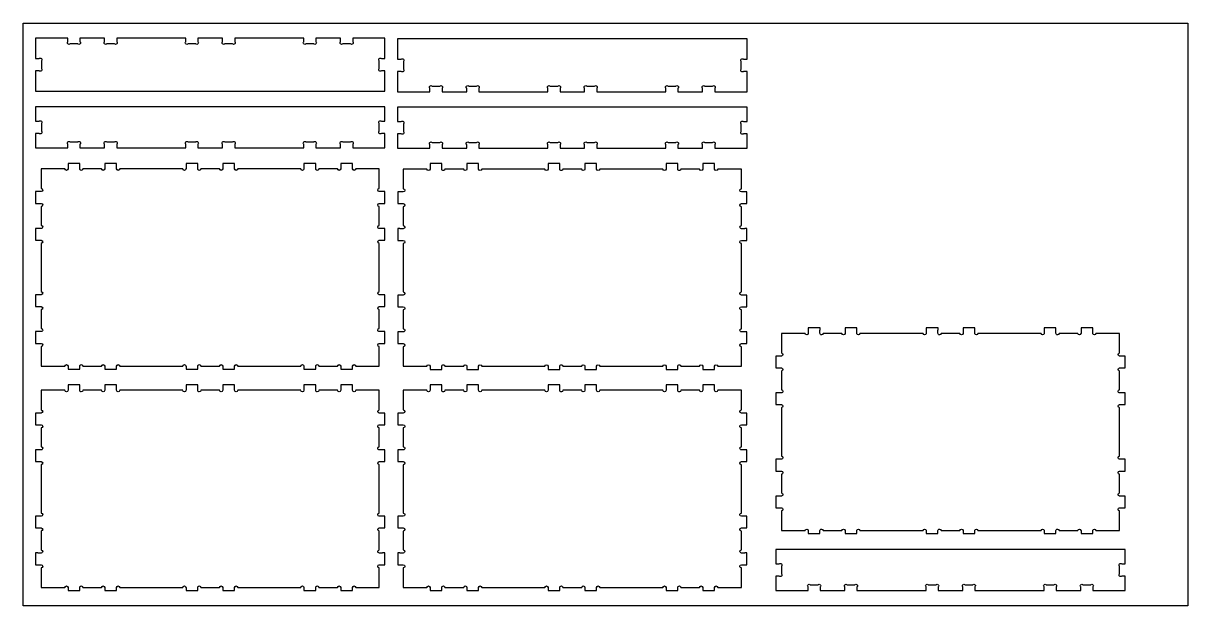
# Model space of a CAD drawing. Header units: millimetres. Extents: x 2352 to 2545, y 2416 to 2614.
# Drawn here: x 2351.8 to 2447.8, y 2516.7 to 2564.7 of the extents above; entities that cross this region are included whole.
import ezdxf

# ---------------------------------------------------------------- set-up
doc = ezdxf.new("R2010")
doc.units = ezdxf.units.MM
doc.layers.add('Layer_1', color=70, linetype='Continuous')

msp = doc.modelspace()

# ---------------------------------------------------------------- linework, layer by layer
at = {"layer": 'Layer_1'}
msp.add_lwpolyline([(2351.818, 2564.706), (2447.816, 2564.706), (2447.816, 2516.708), (2351.818, 2516.708)], close=True, dxfattribs=at)
for points in [[(2366.128, 2562.968, -0.196597), (2366.037, 2563.004), (2365.399, 2563.004, -0.196875), (2365.308, 2562.968, -0.414261), (2365.177, 2563.097, -0.202065), (2365.218, 2563.191), (2365.218, 2563.483), (2359.523, 2563.483), (2359.523, 2563.191, -0.208935), (2359.563, 2563.097, -0.415962), (2359.433, 2562.968, -0.197078), (2359.342, 2563.004), (2358.704, 2563.004, -0.196423), (2358.613, 2562.968, -0.416785), (2358.483, 2563.097, -0.202354), (2358.523, 2563.191), (2358.523, 2563.483), (2356.492, 2563.483), (2356.492, 2563.191, -0.208375), (2356.532, 2563.097, -0.416062), (2356.402, 2562.968, -0.196602), (2356.311, 2563.004), (2355.673, 2563.004, -0.196131), (2355.582, 2562.968, -0.416703), (2355.451, 2563.097, -0.201985), (2355.492, 2563.191), (2355.492, 2563.483), (2352.829, 2563.483), (2352.829, 2561.796), (2353.12, 2561.796, -0.209278), (2353.215, 2561.836, -0.416), (2353.344, 2561.706, -0.196554), (2353.308, 2561.615), (2353.308, 2560.977, -0.196344), (2353.344, 2560.886, -0.416722), (2353.215, 2560.756, -0.201299), (2353.12, 2560.796), (2352.829, 2560.796), (2352.829, 2559.109), (2381.638, 2559.109), (2381.638, 2559.109), (2381.638, 2560.796), (2381.346, 2560.796, -0.209105), (2381.252, 2560.756, -0.41594), (2381.122, 2560.886, -0.196853), (2381.159, 2560.977), (2381.159, 2561.615, -0.196449), (2381.122, 2561.706, -0.41658), (2381.252, 2561.836, -0.201204), (2381.346, 2561.796), (2381.638, 2561.796), (2381.638, 2563.483), (2378.975, 2563.483), (2378.975, 2563.191, -0.208367), (2379.016, 2563.097, -0.415978), (2378.886, 2562.968, -0.196602), (2378.795, 2563.004), (2378.156, 2563.004, -0.196117), (2378.065, 2562.968, -0.414261), (2377.935, 2563.097, -0.201985), (2377.975, 2563.191), (2377.975, 2563.483), (2375.944, 2563.483), (2375.944, 2563.191, -0.208396), (2375.984, 2563.097, -0.415918), (2375.854, 2562.968, -0.197073), (2375.763, 2563.004), (2375.125, 2563.004, -0.19605), (2375.034, 2562.968, -0.416677), (2374.904, 2563.097, -0.202083), (2374.944, 2563.191), (2374.944, 2563.483), (2369.249, 2563.483), (2369.249, 2563.191, -0.208396), (2369.289, 2563.097, -0.415978), (2369.159, 2562.968, -0.196642), (2369.068, 2563.004), (2368.43, 2563.004, -0.19678), (2368.339, 2562.968, -0.414259), (2368.209, 2563.097, -0.202003), (2368.249, 2563.191), (2368.249, 2563.483), (2366.218, 2563.483), (2366.218, 2563.191, -0.208375), (2366.258, 2563.097, -0.415912)], [(2398.189, 2559.57, -0.196549), (2398.28, 2559.533), (2398.918, 2559.533, -0.197102), (2399.009, 2559.57, -0.416767), (2399.14, 2559.44, -0.202065), (2399.099, 2559.346), (2399.099, 2559.055), (2404.794, 2559.055), (2404.794, 2559.346, -0.209581), (2404.754, 2559.44, -0.415962), (2404.884, 2559.57, -0.19699), (2404.975, 2559.533), (2405.613, 2559.533, -0.196716), (2405.704, 2559.57, -0.416752), (2405.834, 2559.44, -0.202354), (2405.794, 2559.346), (2405.794, 2559.055), (2407.825, 2559.055), (2407.825, 2559.346, -0.209023), (2407.785, 2559.44, -0.416062), (2407.915, 2559.57, -0.196514), (2408.006, 2559.533), (2408.644, 2559.533, -0.196354), (2408.735, 2559.57, -0.416659), (2408.866, 2559.44, -0.201985), (2408.825, 2559.346), (2408.825, 2559.055), (2411.488, 2559.055), (2411.488, 2560.741), (2411.196, 2560.741, -0.209058), (2411.102, 2560.701, -0.416045), (2410.973, 2560.831, -0.196554), (2411.009, 2560.922), (2411.009, 2561.56, -0.196726), (2410.973, 2561.651, -0.41671), (2411.102, 2561.782, -0.201219), (2411.196, 2561.741), (2411.488, 2561.741), (2411.488, 2563.428), (2382.679, 2563.428), (2382.679, 2563.428), (2382.679, 2561.741), (2382.971, 2561.741, -0.209355), (2383.065, 2561.782, -0.41594), (2383.194, 2561.652, -0.196433), (2383.158, 2561.561), (2383.158, 2560.922, -0.196835), (2383.194, 2560.831, -0.416713), (2383.065, 2560.701, -0.201204), (2382.971, 2560.741), (2382.679, 2560.741), (2382.679, 2559.055), (2385.342, 2559.055), (2385.342, 2559.346, -0.209014), (2385.301, 2559.44, -0.415978), (2385.431, 2559.57, -0.196554), (2385.522, 2559.533), (2386.161, 2559.533, -0.196406), (2386.252, 2559.57, -0.416767), (2386.382, 2559.44, -0.201985), (2386.342, 2559.346), (2386.342, 2559.055), (2388.373, 2559.055), (2388.373, 2559.346, -0.209023), (2388.333, 2559.44, -0.415908), (2388.463, 2559.57, -0.196945), (2388.553, 2559.533), (2389.192, 2559.533, -0.196306), (2389.283, 2559.57, -0.416632), (2389.413, 2559.44, -0.202083), (2389.373, 2559.346), (2389.373, 2559.055), (2395.068, 2559.055), (2395.068, 2559.346, -0.209023), (2395.028, 2559.44, -0.415978), (2395.158, 2559.57, -0.196554), (2395.249, 2559.533), (2395.887, 2559.533, -0.197035), (2395.978, 2559.57, -0.416767), (2396.108, 2559.44, -0.201993), (2396.068, 2559.346), (2396.068, 2559.055), (2398.099, 2559.055), (2398.099, 2559.346, -0.209014), (2398.059, 2559.44, -0.415918)], [(2368.339, 2554.965, -0.196549), (2368.43, 2554.928), (2369.068, 2554.928, -0.197097), (2369.159, 2554.965, -0.41677), (2369.29, 2554.835, -0.20212), (2369.249, 2554.741), (2369.249, 2554.45), (2374.944, 2554.45), (2374.944, 2554.741, -0.209518), (2374.904, 2554.835, -0.41596), (2375.034, 2554.965, -0.196952), (2375.125, 2554.928), (2375.763, 2554.928, -0.196682), (2375.854, 2554.965, -0.416748), (2375.984, 2554.835, -0.202382), (2375.944, 2554.741), (2375.944, 2554.45), (2377.975, 2554.45), (2377.975, 2554.741, -0.209008), (2377.935, 2554.835, -0.416065), (2378.065, 2554.965, -0.196554), (2378.156, 2554.928), (2378.794, 2554.928, -0.196354), (2378.885, 2554.965, -0.416662), (2379.016, 2554.835, -0.20204), (2378.975, 2554.741), (2378.975, 2554.45), (2381.638, 2554.45), (2381.638, 2555.636), (2381.346, 2555.636, -0.209067), (2381.252, 2555.596, -0.415991), (2381.122, 2555.726, -0.196514), (2381.159, 2555.817), (2381.159, 2556.456, -0.196726), (2381.122, 2556.546, -0.416713), (2381.252, 2556.677, -0.201173), (2381.346, 2556.636), (2381.638, 2556.636), (2381.638, 2557.823), (2352.829, 2557.823), (2352.829, 2557.823), (2352.829, 2556.636), (2353.12, 2556.636, -0.209305), (2353.215, 2556.677, -0.415935), (2353.344, 2556.547, -0.196393), (2353.308, 2556.456), (2353.308, 2555.817, -0.196863), (2353.344, 2555.726, -0.416713), (2353.215, 2555.596, -0.20124), (2353.12, 2555.636), (2352.829, 2555.636), (2352.829, 2554.45), (2355.492, 2554.45), (2355.492, 2554.741, -0.208988), (2355.451, 2554.835, -0.415976), (2355.581, 2554.965, -0.196554), (2355.672, 2554.928), (2356.311, 2554.928, -0.196368), (2356.402, 2554.965, -0.416772), (2356.532, 2554.835, -0.20203), (2356.492, 2554.741), (2356.492, 2554.45), (2358.523, 2554.45), (2358.523, 2554.741, -0.20898), (2358.483, 2554.835, -0.415916), (2358.612, 2554.965, -0.196984), (2358.703, 2554.928), (2359.342, 2554.928, -0.19631), (2359.433, 2554.965, -0.41664), (2359.563, 2554.835, -0.202103), (2359.523, 2554.741), (2359.523, 2554.45), (2365.218, 2554.45), (2365.218, 2554.741, -0.20898), (2365.178, 2554.835, -0.415976), (2365.308, 2554.965, -0.196516), (2365.399, 2554.928), (2366.037, 2554.928, -0.197039), (2366.128, 2554.965, -0.416772), (2366.258, 2554.835, -0.202023), (2366.218, 2554.741), (2366.218, 2554.45), (2368.249, 2554.45), (2368.249, 2554.741, -0.209008), (2368.209, 2554.835, -0.415916)], [(2410.973, 2555.69, -0.196511), (2411.009, 2555.781), (2411.009, 2556.419, -0.19631), (2410.973, 2556.51, -0.416688), (2411.102, 2556.64, -0.201201), (2411.196, 2556.6), (2411.488, 2556.6), (2411.488, 2557.787), (2382.679, 2557.787), (2382.679, 2557.787), (2382.679, 2556.6), (2382.971, 2556.6, -0.209384), (2383.065, 2556.64, -0.416), (2383.194, 2556.51, -0.196874), (2383.158, 2556.419), (2383.158, 2555.781, -0.196411), (2383.194, 2555.69, -0.41671), (2383.065, 2555.56, -0.201302), (2382.971, 2555.6), (2382.679, 2555.6), (2382.679, 2554.413), (2385.342, 2554.413), (2385.342, 2554.704, -0.208771), (2385.301, 2554.799, -0.416), (2385.431, 2554.928, -0.196438), (2385.522, 2554.892), (2386.161, 2554.892, -0.196512), (2386.252, 2554.928, -0.416713), (2386.382, 2554.799, -0.202371), (2386.342, 2554.704), (2386.342, 2554.413), (2388.373, 2554.413), (2388.373, 2554.704, -0.20878), (2388.333, 2554.799, -0.415931), (2388.463, 2554.928, -0.196829), (2388.553, 2554.892), (2389.192, 2554.892, -0.196411), (2389.283, 2554.928, -0.416578), (2389.413, 2554.799, -0.202468), (2389.373, 2554.704), (2389.373, 2554.413), (2395.068, 2554.413), (2395.068, 2554.704, -0.20878), (2395.028, 2554.799, -0.416), (2395.158, 2554.928, -0.196438), (2395.249, 2554.892), (2395.887, 2554.892, -0.197139), (2395.978, 2554.928, -0.416713), (2396.108, 2554.799, -0.202378), (2396.068, 2554.704), (2396.068, 2554.413), (2398.099, 2554.413), (2398.099, 2554.704, -0.208771), (2398.059, 2554.799, -0.41594), (2398.189, 2554.928, -0.196433), (2398.28, 2554.892), (2398.918, 2554.892, -0.197206), (2399.009, 2554.928, -0.416713), (2399.14, 2554.799, -0.202451), (2399.099, 2554.704), (2399.099, 2554.413), (2404.794, 2554.413), (2404.794, 2554.704, -0.209338), (2404.754, 2554.799, -0.415985), (2404.884, 2554.928, -0.196874), (2404.975, 2554.892), (2405.613, 2554.892, -0.196821), (2405.704, 2554.928, -0.416698), (2405.834, 2554.799, -0.202739), (2405.794, 2554.704), (2405.794, 2554.413), (2407.825, 2554.413), (2407.825, 2554.704, -0.20878), (2407.785, 2554.799, -0.416084), (2407.915, 2554.928, -0.196398), (2408.006, 2554.892), (2408.644, 2554.892, -0.196459), (2408.735, 2554.928, -0.416605), (2408.866, 2554.799, -0.202371), (2408.825, 2554.704), (2408.825, 2554.413), (2411.488, 2554.413), (2411.488, 2555.6), (2411.196, 2555.6, -0.209029), (2411.102, 2555.56, -0.41594)], [(2381.446, 2539.297), (2381.416, 2539.293), (2381.176, 2539.293, -0.415918), (2381.047, 2539.423, -0.401914), (2381.17, 2539.553), (2381.17, 2541.098, -0.399978), (2381.047, 2541.228, -0.401903), (2381.17, 2541.358), (2381.17, 2541.36), (2381.252, 2541.36), (2381.63, 2541.36), (2381.63, 2542.328), (2381.439, 2542.328), (2381.17, 2542.328), (2381.17, 2542.33, -0.40182), (2381.047, 2542.459, -0.402449), (2381.17, 2542.589), (2381.17, 2546.57, -0.401759), (2381.047, 2546.699, -0.402435), (2381.17, 2546.829), (2381.17, 2546.831), (2381.253, 2546.831), (2381.443, 2546.831), (2381.63, 2546.831), (2381.63, 2547.799), (2381.45, 2547.799), (2381.446, 2547.799), (2381.416, 2547.796), (2381.176, 2547.796, -0.416022), (2381.047, 2547.925, -0.401938), (2381.17, 2548.055), (2381.17, 2549.601, -0.399992), (2381.047, 2549.731, -0.402028), (2381.17, 2549.86), (2381.17, 2549.862), (2381.252, 2549.862), (2381.63, 2549.862), (2381.63, 2550.831), (2381.439, 2550.831), (2381.17, 2550.831), (2381.17, 2550.832, -0.401759), (2381.047, 2550.962, -0.402435), (2381.17, 2551.092), (2381.17, 2552.704), (2379.221, 2552.704, -0.400048), (2379.091, 2552.58, -0.401938), (2378.962, 2552.704), (2378.96, 2552.704), (2378.96, 2552.973), (2378.96, 2553.164), (2377.991, 2553.164), (2377.991, 2552.786), (2377.991, 2552.704), (2377.989, 2552.704, -0.401774), (2377.86, 2552.58, -0.402552), (2377.73, 2552.704), (2376.184, 2552.704, -0.401871), (2376.055, 2552.58, -0.416099), (2375.925, 2552.71), (2375.925, 2552.95, -0.0872), (2375.929, 2552.98, 0.185543), (2375.928, 2552.983), (2375.928, 2553.164), (2374.96, 2553.164), (2374.96, 2552.976), (2374.96, 2552.786), (2374.96, 2552.704), (2374.958, 2552.704, -0.399932), (2374.828, 2552.58, -0.401799), (2374.699, 2552.704), (2369.495, 2552.704, -0.399986), (2369.365, 2552.58, -0.401911), (2369.235, 2552.704), (2369.234, 2552.704), (2369.234, 2552.973), (2369.234, 2553.164), (2368.265, 2553.164), (2368.265, 2552.786), (2368.265, 2552.704), (2368.263, 2552.704, -0.401759), (2368.133, 2552.58, -0.402539), (2368.004, 2552.704), (2366.458, 2552.704, -0.401657), (2366.328, 2552.58, -0.415858), (2366.198, 2552.71), (2366.198, 2552.95, -0.092719), (2366.202, 2552.98), (2366.202, 2552.983), (2366.202, 2553.164), (2365.234, 2553.164), (2365.234, 2552.976), (2365.234, 2552.786), (2365.234, 2552.704), (2365.232, 2552.704, -0.400099), (2365.102, 2552.58, -0.402063), (2364.972, 2552.704), (2359.768, 2552.704, -0.399992), (2359.638, 2552.58, -0.401938), (2359.509, 2552.704), (2359.507, 2552.704), (2359.507, 2552.973), (2359.507, 2553.164), (2358.539, 2553.164), (2358.539, 2552.786), (2358.539, 2552.704), (2358.537, 2552.704, -0.40182), (2358.407, 2552.58, -0.40255), (2358.277, 2552.704), (2356.731, 2552.704, -0.401825), (2356.602, 2552.58, -0.416111), (2356.472, 2552.71), (2356.472, 2552.95, -0.097137), (2356.476, 2552.981), (2356.476, 2552.983), (2356.476, 2553.164), (2355.507, 2553.164), (2355.507, 2553.164), (2355.507, 2552.976), (2355.507, 2552.786), (2355.507, 2552.704), (2355.505, 2552.704, -0.399823), (2355.375, 2552.58, -0.401796), (2355.246, 2552.704), (2353.297, 2552.704), (2353.297, 2551.092, -0.399928), (2353.42, 2550.962, -0.401989), (2353.297, 2550.832), (2353.297, 2550.831), (2353.028, 2550.831), (2352.837, 2550.831), (2352.837, 2549.862), (2353.215, 2549.862), (2353.297, 2549.862), (2353.297, 2549.86, -0.401654), (2353.42, 2549.731, -0.402601), (2353.297, 2549.601), (2353.297, 2548.055, -0.401645), (2353.42, 2547.925, -0.415807), (2353.29, 2547.796), (2353.05, 2547.796, -0.083739), (2353.021, 2547.799, 0.169824), (2353.017, 2547.799), (2352.837, 2547.799), (2352.837, 2546.831), (2353.024, 2546.831), (2353.214, 2546.831), (2353.297, 2546.831), (2353.297, 2546.829, -0.399928), (2353.42, 2546.699, -0.401989), (2353.297, 2546.57), (2353.297, 2542.589, -0.399873), (2353.42, 2542.459, -0.401965), (2353.297, 2542.33), (2353.297, 2542.328), (2353.028, 2542.328), (2352.837, 2542.328), (2352.837, 2541.36), (2353.215, 2541.36), (2353.297, 2541.36), (2353.297, 2541.358, -0.401709), (2353.42, 2541.228, -0.402513), (2353.297, 2541.098), (2353.297, 2539.553, -0.401705), (2353.42, 2539.423, -0.41594), (2353.29, 2539.293), (2353.05, 2539.293, -0.083968), (2353.021, 2539.297, 0.169824), (2353.017, 2539.297), (2352.837, 2539.297), (2352.837, 2538.328), (2353.024, 2538.328), (2353.214, 2538.328), (2353.297, 2538.328), (2353.297, 2538.327, -0.399868), (2353.42, 2538.197, -0.401965), (2353.297, 2538.067), (2353.297, 2536.455), (2355.246, 2536.455, -0.403001), (2355.375, 2536.579, -0.403012), (2355.505, 2536.455), (2355.507, 2536.455), (2355.507, 2536.392), (2355.507, 2536.205), (2356.472, 2536.205), (2356.472, 2536.209), (2356.472, 2536.449, -0.415916), (2356.602, 2536.579, -0.402232), (2356.731, 2536.455), (2358.277, 2536.455, -0.401159), (2358.407, 2536.579, -0.402449), (2358.537, 2536.455), (2358.538, 2536.455), (2358.538, 2536.205), (2359.507, 2536.205), (2359.507, 2536.396), (2359.507, 2536.455), (2359.509, 2536.455, -0.40288), (2359.638, 2536.579, -0.402975), (2359.768, 2536.455), (2364.972, 2536.455, -0.402829), (2365.102, 2536.579, -0.402757), (2365.232, 2536.455), (2365.233, 2536.455), (2365.233, 2536.392), (2365.233, 2536.205), (2366.199, 2536.205), (2366.198, 2536.209), (2366.198, 2536.449, -0.416059), (2366.328, 2536.579, -0.40259), (2366.458, 2536.455), (2368.004, 2536.455, -0.401113), (2368.133, 2536.579, -0.402257), (2368.263, 2536.455), (2368.265, 2536.455), (2368.265, 2536.205), (2369.233, 2536.205), (2369.233, 2536.396), (2369.233, 2536.455), (2369.235, 2536.455, -0.402889), (2369.365, 2536.579, -0.402985), (2369.495, 2536.455), (2374.699, 2536.455, -0.402991), (2374.828, 2536.579, -0.403009), (2374.958, 2536.455), (2374.96, 2536.455), (2374.96, 2536.392), (2374.96, 2536.205), (2375.925, 2536.205), (2375.925, 2536.209), (2375.925, 2536.449, -0.415916), (2376.055, 2536.579, -0.402232), (2376.184, 2536.455), (2377.73, 2536.455, -0.401113), (2377.86, 2536.579, -0.402459), (2377.989, 2536.455), (2377.991, 2536.455), (2377.991, 2536.205), (2378.96, 2536.205), (2378.96, 2536.396), (2378.96, 2536.455), (2378.962, 2536.455, -0.402931), (2379.091, 2536.579, -0.402985), (2379.221, 2536.455), (2381.17, 2536.455), (2381.17, 2538.067, -0.40182), (2381.047, 2538.197, -0.402459), (2381.17, 2538.327), (2381.17, 2538.328), (2381.253, 2538.328), (2381.443, 2538.328), (2381.63, 2538.328), (2381.63, 2539.297), (2381.45, 2539.297)], [(2411.296, 2539.279), (2411.266, 2539.275), (2411.027, 2539.275, -0.415916), (2410.897, 2539.405, -0.401919), (2411.02, 2539.534), (2411.02, 2541.08, -0.399975), (2410.897, 2541.21, -0.401917), (2411.02, 2541.34), (2411.02, 2541.341), (2411.102, 2541.341), (2411.48, 2541.341), (2411.48, 2542.31), (2411.289, 2542.31), (2411.02, 2542.31), (2411.02, 2542.312, -0.401817), (2410.897, 2542.441, -0.402454), (2411.02, 2542.571), (2411.02, 2546.551, -0.401757), (2410.897, 2546.681, -0.402441), (2411.02, 2546.811), (2411.02, 2546.812), (2411.103, 2546.812), (2411.293, 2546.812), (2411.48, 2546.812), (2411.48, 2547.781), (2411.3, 2547.781), (2411.296, 2547.781), (2411.266, 2547.777), (2411.027, 2547.777, -0.41602), (2410.897, 2547.907, -0.401943), (2411.02, 2548.037), (2411.02, 2549.583, -0.399984), (2410.897, 2549.712, -0.402023), (2411.02, 2549.842), (2411.02, 2549.844), (2411.102, 2549.844), (2411.48, 2549.844), (2411.48, 2550.812), (2411.289, 2550.812), (2411.02, 2550.812), (2411.02, 2550.814, -0.401757), (2410.897, 2550.944, -0.40243), (2411.02, 2551.074), (2411.02, 2552.685), (2409.071, 2552.685, -0.400043), (2408.941, 2552.562, -0.401938), (2408.812, 2552.685), (2408.81, 2552.685), (2408.81, 2552.954), (2408.81, 2553.145), (2407.841, 2553.145), (2407.841, 2552.767), (2407.841, 2552.685), (2407.839, 2552.685, -0.401768), (2407.71, 2552.562, -0.40255), (2407.58, 2552.685), (2406.034, 2552.685, -0.401881), (2405.905, 2552.562, -0.41612), (2405.775, 2552.692), (2405.775, 2552.932, -0.0872), (2405.779, 2552.961, 0.185567), (2405.778, 2552.965), (2405.778, 2553.145), (2404.81, 2553.145), (2404.81, 2552.958), (2404.81, 2552.768), (2404.81, 2552.685), (2404.808, 2552.685, -0.399931), (2404.678, 2552.562, -0.401788), (2404.549, 2552.685), (2399.345, 2552.685, -0.399992), (2399.215, 2552.562, -0.401913), (2399.085, 2552.685), (2399.084, 2552.685), (2399.084, 2552.954), (2399.084, 2553.145), (2398.115, 2553.145), (2398.115, 2552.767), (2398.115, 2552.685), (2398.113, 2552.685, -0.401759), (2397.984, 2552.562, -0.40255), (2397.854, 2552.685), (2396.308, 2552.685, -0.401657), (2396.178, 2552.562, -0.415867), (2396.048, 2552.692), (2396.048, 2552.932, -0.092719), (2396.052, 2552.962), (2396.052, 2552.965), (2396.052, 2553.145), (2395.084, 2553.145), (2395.084, 2552.958), (2395.084, 2552.768), (2395.084, 2552.685), (2395.082, 2552.685, -0.400095), (2394.952, 2552.562, -0.402053), (2394.822, 2552.685), (2389.618, 2552.685, -0.399997), (2389.488, 2552.562, -0.401948), (2389.359, 2552.685), (2389.358, 2552.685), (2389.358, 2552.954), (2389.358, 2553.145), (2388.389, 2553.145), (2388.389, 2552.767), (2388.389, 2552.685), (2388.387, 2552.685, -0.401815), (2388.257, 2552.562, -0.402539), (2388.127, 2552.685), (2386.581, 2552.685, -0.40182), (2386.452, 2552.562, -0.416108), (2386.322, 2552.692), (2386.322, 2552.932, -0.096623), (2386.326, 2552.962), (2386.326, 2552.965), (2386.326, 2553.145), (2385.358, 2553.145), (2385.357, 2553.145), (2385.357, 2552.958), (2385.357, 2552.768), (2385.357, 2552.685), (2385.355, 2552.685, -0.399829), (2385.226, 2552.562, -0.401799), (2385.096, 2552.685), (2383.147, 2552.685), (2383.147, 2551.074, -0.399936), (2383.27, 2550.944, -0.401983), (2383.147, 2550.814), (2383.147, 2550.812), (2382.878, 2550.812), (2382.687, 2550.812), (2382.687, 2549.844), (2383.065, 2549.844), (2383.147, 2549.844), (2383.147, 2549.842, -0.401661), (2383.27, 2549.712, -0.402597), (2383.147, 2549.583), (2383.147, 2548.037, -0.401647), (2383.27, 2547.907, -0.415798), (2383.14, 2547.777), (2382.901, 2547.777, -0.08374), (2382.871, 2547.781, 0.169824), (2382.867, 2547.781), (2382.687, 2547.781), (2382.687, 2546.812), (2382.874, 2546.812), (2383.064, 2546.812), (2383.147, 2546.812), (2383.147, 2546.811, -0.399931), (2383.27, 2546.681, -0.401983), (2383.147, 2546.551), (2383.147, 2542.571, -0.399875), (2383.27, 2542.441, -0.401959), (2383.147, 2542.312), (2383.147, 2542.31), (2382.878, 2542.31), (2382.687, 2542.31), (2382.687, 2541.341), (2383.065, 2541.341), (2383.147, 2541.341), (2383.147, 2541.34, -0.401713), (2383.27, 2541.21, -0.402507), (2383.147, 2541.08), (2383.147, 2539.534, -0.401707), (2383.27, 2539.405, -0.415931), (2383.14, 2539.275), (2382.901, 2539.275, -0.083969), (2382.871, 2539.279, 0.169824), (2382.867, 2539.278), (2382.687, 2539.278), (2382.687, 2538.31), (2382.874, 2538.31), (2383.064, 2538.31), (2383.147, 2538.31), (2383.147, 2538.308, -0.399875), (2383.27, 2538.178, -0.401959), (2383.147, 2538.049), (2383.147, 2536.437), (2385.096, 2536.437, -0.402981), (2385.226, 2536.561, -0.403014), (2385.355, 2536.437), (2385.357, 2536.437), (2385.357, 2536.374), (2385.357, 2536.187), (2386.322, 2536.187), (2386.322, 2536.191), (2386.322, 2536.431, -0.41591), (2386.452, 2536.561, -0.402224), (2386.581, 2536.437), (2388.127, 2536.437, -0.401154), (2388.257, 2536.561, -0.402466), (2388.387, 2536.437), (2388.388, 2536.437), (2388.388, 2536.187), (2389.357, 2536.187), (2389.357, 2536.378), (2389.357, 2536.437), (2389.359, 2536.437, -0.40287), (2389.488, 2536.561, -0.402989), (2389.618, 2536.437), (2394.822, 2536.437, -0.402819), (2394.952, 2536.561, -0.40275), (2395.082, 2536.437), (2395.083, 2536.437), (2395.083, 2536.374), (2395.083, 2536.187), (2396.049, 2536.187), (2396.048, 2536.191), (2396.048, 2536.431, -0.416065), (2396.178, 2536.561, -0.402605), (2396.308, 2536.437), (2397.854, 2536.437, -0.401098), (2397.984, 2536.561, -0.40224), (2398.113, 2536.437), (2398.115, 2536.437), (2398.115, 2536.187), (2399.084, 2536.187), (2399.084, 2536.378), (2399.084, 2536.437), (2399.085, 2536.437, -0.402879), (2399.215, 2536.561, -0.402989), (2399.345, 2536.437), (2404.549, 2536.437, -0.402981), (2404.678, 2536.561, -0.403014), (2404.808, 2536.437), (2404.81, 2536.437), (2404.81, 2536.374), (2404.81, 2536.187), (2405.775, 2536.187), (2405.775, 2536.191), (2405.775, 2536.431, -0.415906), (2405.905, 2536.561, -0.402224), (2406.034, 2536.437), (2407.58, 2536.437, -0.401103), (2407.71, 2536.561, -0.402466), (2407.839, 2536.437), (2407.841, 2536.437), (2407.841, 2536.187), (2408.81, 2536.187), (2408.81, 2536.378), (2408.81, 2536.437), (2408.812, 2536.437, -0.402921), (2408.941, 2536.561, -0.402989), (2409.071, 2536.437), (2411.02, 2536.437), (2411.02, 2538.049, -0.401817), (2410.897, 2538.178, -0.402454), (2411.02, 2538.308), (2411.02, 2538.31), (2411.103, 2538.31), (2411.293, 2538.31), (2411.48, 2538.31), (2411.48, 2539.278), (2411.3, 2539.278)], [(2442.474, 2534.248), (2442.444, 2534.244), (2442.204, 2534.244, -0.41602), (2442.074, 2534.374, -0.401938), (2442.198, 2534.504), (2442.198, 2536.05, -0.399997), (2442.074, 2536.18, -0.402039), (2442.198, 2536.309), (2442.198, 2536.311), (2442.28, 2536.311), (2442.658, 2536.311), (2442.658, 2537.28), (2442.467, 2537.28), (2442.198, 2537.28), (2442.198, 2537.281, -0.401759), (2442.074, 2537.411, -0.402425), (2442.198, 2537.541), (2442.198, 2539.152), (2440.249, 2539.152, -0.400048), (2440.119, 2539.029, -0.401923), (2439.989, 2539.152), (2439.987, 2539.152), (2439.987, 2539.422), (2439.987, 2539.613), (2439.019, 2539.613), (2439.019, 2539.234), (2439.019, 2539.152), (2439.017, 2539.152, -0.401779), (2438.887, 2539.029, -0.402546), (2438.758, 2539.152), (2437.212, 2539.152, -0.401886), (2437.082, 2539.029, -0.416111), (2436.952, 2539.159), (2436.952, 2539.399, -0.087158), (2436.956, 2539.428, 0.184347), (2436.956, 2539.432), (2436.956, 2539.613), (2435.987, 2539.613), (2435.987, 2539.425), (2435.987, 2539.235), (2435.987, 2539.152), (2435.986, 2539.152, -0.399936), (2435.856, 2539.029, -0.401782), (2435.726, 2539.152), (2430.522, 2539.152, -0.399997), (2430.392, 2539.029, -0.401899), (2430.263, 2539.152), (2430.261, 2539.152), (2430.261, 2539.422), (2430.261, 2539.613), (2429.293, 2539.613), (2429.293, 2539.234), (2429.293, 2539.152), (2429.291, 2539.152, -0.40177), (2429.161, 2539.029, -0.402546), (2429.031, 2539.152), (2427.485, 2539.152, -0.401667), (2427.356, 2539.029, -0.41587), (2427.226, 2539.159), (2427.226, 2539.399, -0.092681), (2427.23, 2539.429), (2427.23, 2539.432), (2427.23, 2539.613), (2426.261, 2539.613), (2426.261, 2539.425), (2426.261, 2539.235), (2426.261, 2539.152), (2426.259, 2539.152, -0.400104), (2426.129, 2539.029, -0.402049), (2426, 2539.152), (2420.796, 2539.152, -0.400002), (2420.666, 2539.029, -0.401942), (2420.536, 2539.152), (2420.535, 2539.152), (2420.535, 2539.422), (2420.535, 2539.613), (2419.566, 2539.613), (2419.566, 2539.234), (2419.566, 2539.152), (2419.564, 2539.152, -0.401824), (2419.435, 2539.029, -0.402548), (2419.305, 2539.152), (2417.759, 2539.152, -0.40183), (2417.63, 2539.029, -0.416108), (2417.5, 2539.159), (2417.5, 2539.399, -0.096623), (2417.503, 2539.43), (2417.503, 2539.432), (2417.503, 2539.613), (2416.535, 2539.613), (2416.535, 2539.613), (2416.535, 2539.425), (2416.535, 2539.235), (2416.535, 2539.152), (2416.533, 2539.152, -0.399833), (2416.403, 2539.029, -0.401784), (2416.274, 2539.152), (2414.324, 2539.152), (2414.324, 2537.541, -0.399936), (2414.448, 2537.411, -0.401983), (2414.324, 2537.281), (2414.324, 2537.28), (2414.055, 2537.28), (2413.864, 2537.28), (2413.864, 2536.311), (2414.242, 2536.311), (2414.324, 2536.311), (2414.324, 2536.309, -0.401652), (2414.448, 2536.18, -0.402585), (2414.324, 2536.05), (2414.324, 2534.504, -0.401647), (2414.448, 2534.374, -0.415807), (2414.318, 2534.244), (2414.078, 2534.244, -0.08374), (2414.048, 2534.248, 0.172383), (2414.045, 2534.248), (2413.864, 2534.248), (2413.864, 2533.28), (2414.051, 2533.28), (2414.242, 2533.28), (2414.324, 2533.28), (2414.324, 2533.278, -0.399936), (2414.448, 2533.148, -0.401983), (2414.324, 2533.018), (2414.324, 2529.038, -0.399865), (2414.448, 2528.908, -0.401957), (2414.324, 2528.779), (2414.324, 2528.777), (2414.055, 2528.777), (2413.864, 2528.777), (2413.864, 2527.808), (2414.242, 2527.808), (2414.324, 2527.808), (2414.324, 2527.807, -0.401707), (2414.448, 2527.677, -0.402494), (2414.324, 2527.547), (2414.324, 2526.001, -0.401707), (2414.448, 2525.872, -0.415943), (2414.318, 2525.742), (2414.078, 2525.742, -0.083925), (2414.048, 2525.746, 0.172379), (2414.045, 2525.746), (2413.864, 2525.746), (2413.864, 2524.777), (2414.051, 2524.777), (2414.242, 2524.777), (2414.324, 2524.777), (2414.324, 2524.775, -0.399875), (2414.448, 2524.646, -0.401959), (2414.324, 2524.516), (2414.324, 2522.904), (2416.274, 2522.904, -0.402989), (2416.403, 2523.028, -0.402996), (2416.533, 2522.904), (2416.535, 2522.904), (2416.535, 2522.841), (2416.535, 2522.654), (2417.5, 2522.654), (2417.5, 2522.658), (2417.5, 2522.898, -0.415912), (2417.629, 2523.028, -0.402227), (2417.759, 2522.904), (2419.305, 2522.904, -0.401167), (2419.435, 2523.028, -0.402456), (2419.564, 2522.904), (2419.566, 2522.904), (2419.566, 2522.654), (2420.535, 2522.654), (2420.535, 2522.845), (2420.535, 2522.904), (2420.536, 2522.904, -0.402892), (2420.666, 2523.028, -0.402971), (2420.796, 2522.904), (2426, 2522.904, -0.402832), (2426.129, 2523.028, -0.402751), (2426.259, 2522.904), (2426.261, 2522.904), (2426.261, 2522.841), (2426.261, 2522.654), (2427.226, 2522.654), (2427.226, 2522.658), (2427.226, 2522.898, -0.416067), (2427.356, 2523.028, -0.402595), (2427.485, 2522.904), (2429.031, 2522.904, -0.401115), (2429.161, 2523.028, -0.402251), (2429.291, 2522.904), (2429.292, 2522.904), (2429.292, 2522.654), (2430.261, 2522.654), (2430.261, 2522.845), (2430.261, 2522.904), (2430.263, 2522.904, -0.402892), (2430.392, 2523.028, -0.40298), (2430.522, 2522.904), (2435.726, 2522.904, -0.402993), (2435.856, 2523.028, -0.402996), (2435.986, 2522.904), (2435.987, 2522.904), (2435.987, 2522.841), (2435.987, 2522.654), (2436.953, 2522.654), (2436.952, 2522.658), (2436.952, 2522.898, -0.415912), (2437.082, 2523.028, -0.402227), (2437.212, 2522.904), (2438.758, 2522.904, -0.401116), (2438.887, 2523.028, -0.402456), (2439.017, 2522.904), (2439.019, 2522.904), (2439.019, 2522.654), (2439.987, 2522.654), (2439.987, 2522.845), (2439.987, 2522.904), (2439.989, 2522.904, -0.402938), (2440.119, 2523.028, -0.402971), (2440.249, 2522.904), (2442.198, 2522.904), (2442.198, 2524.516, -0.40182), (2442.074, 2524.646, -0.402449), (2442.198, 2524.775), (2442.198, 2524.777), (2442.28, 2524.777), (2442.471, 2524.777), (2442.658, 2524.777), (2442.658, 2525.746), (2442.477, 2525.746), (2442.474, 2525.746), (2442.444, 2525.742), (2442.204, 2525.742, -0.41591), (2442.074, 2525.872, -0.401914), (2442.198, 2526.001), (2442.198, 2527.547, -0.399988), (2442.074, 2527.677, -0.401914), (2442.198, 2527.807), (2442.198, 2527.808), (2442.28, 2527.808), (2442.658, 2527.808), (2442.658, 2528.777), (2442.467, 2528.777), (2442.198, 2528.777), (2442.198, 2528.779, -0.401825), (2442.074, 2528.908, -0.402462), (2442.198, 2529.038), (2442.198, 2533.018, -0.401759), (2442.074, 2533.148, -0.402425), (2442.198, 2533.278), (2442.198, 2533.28), (2442.28, 2533.28), (2442.471, 2533.28), (2442.658, 2533.28), (2442.658, 2534.248), (2442.477, 2534.248)], [(2381.446, 2521.052), (2381.416, 2521.049), (2381.176, 2521.049, -0.415918), (2381.047, 2521.178, -0.401914), (2381.17, 2521.308), (2381.17, 2522.854, -0.399983), (2381.047, 2522.984, -0.401914), (2381.17, 2523.113), (2381.17, 2523.115), (2381.252, 2523.115), (2381.63, 2523.115), (2381.63, 2524.084), (2381.439, 2524.084), (2381.17, 2524.084), (2381.17, 2524.085, -0.40182), (2381.047, 2524.215, -0.402459), (2381.17, 2524.345), (2381.17, 2528.325, -0.401764), (2381.047, 2528.454, -0.402437), (2381.17, 2528.584), (2381.17, 2528.586), (2381.253, 2528.586), (2381.443, 2528.586), (2381.63, 2528.586), (2381.63, 2529.554), (2381.45, 2529.554), (2381.446, 2529.555), (2381.416, 2529.551), (2381.176, 2529.551, -0.416017), (2381.047, 2529.681, -0.401927), (2381.17, 2529.81), (2381.17, 2531.356, -0.399992), (2381.047, 2531.486, -0.402028), (2381.17, 2531.616), (2381.17, 2531.617), (2381.252, 2531.617), (2381.63, 2531.617), (2381.63, 2532.586), (2381.439, 2532.586), (2381.17, 2532.586), (2381.17, 2532.588, -0.401759), (2381.047, 2532.717, -0.402445), (2381.17, 2532.847), (2381.17, 2534.459), (2379.221, 2534.459, -0.400046), (2379.091, 2534.335, -0.401943), (2378.962, 2534.459), (2378.96, 2534.459), (2378.96, 2534.728), (2378.96, 2534.919), (2377.991, 2534.919), (2377.991, 2534.541), (2377.991, 2534.459), (2377.989, 2534.459, -0.401771), (2377.86, 2534.335, -0.402557), (2377.73, 2534.459), (2376.184, 2534.459, -0.401868), (2376.055, 2534.335, -0.416108), (2375.925, 2534.465), (2375.925, 2534.705, -0.086915), (2375.929, 2534.735, 0.185543), (2375.928, 2534.738), (2375.928, 2534.919), (2374.96, 2534.919), (2374.96, 2534.732), (2374.96, 2534.541), (2374.96, 2534.459), (2374.958, 2534.459, -0.399929), (2374.828, 2534.335, -0.401804), (2374.699, 2534.459), (2369.495, 2534.459, -0.399984), (2369.365, 2534.335, -0.401917), (2369.235, 2534.459), (2369.234, 2534.459), (2369.234, 2534.728), (2369.234, 2534.919), (2368.265, 2534.919), (2368.265, 2534.541), (2368.265, 2534.459), (2368.263, 2534.459, -0.401757), (2368.133, 2534.335, -0.402545), (2368.004, 2534.459), (2366.458, 2534.459, -0.401654), (2366.328, 2534.335, -0.415867), (2366.198, 2534.465), (2366.198, 2534.705, -0.092723), (2366.202, 2534.736), (2366.202, 2534.738), (2366.202, 2534.919), (2365.234, 2534.919), (2365.234, 2534.732), (2365.234, 2534.541), (2365.234, 2534.459), (2365.232, 2534.459, -0.400097), (2365.102, 2534.335, -0.402069), (2364.972, 2534.459), (2359.768, 2534.459, -0.399989), (2359.638, 2534.335, -0.401943), (2359.509, 2534.459), (2359.507, 2534.459), (2359.507, 2534.728), (2359.507, 2534.919), (2358.539, 2534.919), (2358.539, 2534.541), (2358.539, 2534.459), (2358.537, 2534.459, -0.401817), (2358.407, 2534.335, -0.402555), (2358.277, 2534.459), (2356.731, 2534.459, -0.401822), (2356.602, 2534.335, -0.41612), (2356.472, 2534.465), (2356.472, 2534.705, -0.096639), (2356.476, 2534.736), (2356.476, 2534.738), (2356.476, 2534.919), (2355.507, 2534.919), (2355.507, 2534.919), (2355.507, 2534.732), (2355.507, 2534.541), (2355.507, 2534.459), (2355.505, 2534.459, -0.399821), (2355.375, 2534.335, -0.401802), (2355.246, 2534.459), (2353.297, 2534.459), (2353.297, 2532.847, -0.399924), (2353.42, 2532.717, -0.401989), (2353.297, 2532.588), (2353.297, 2532.586), (2353.028, 2532.586), (2352.837, 2532.586), (2352.837, 2531.617), (2353.215, 2531.617), (2353.297, 2531.617), (2353.297, 2531.616, -0.401654), (2353.42, 2531.486, -0.402601), (2353.297, 2531.356), (2353.297, 2529.81, -0.401649), (2353.42, 2529.681, -0.41581), (2353.29, 2529.551), (2353.05, 2529.551, -0.083695), (2353.021, 2529.555, 0.169941), (2353.017, 2529.554), (2352.837, 2529.554), (2352.837, 2528.586), (2353.024, 2528.586), (2353.214, 2528.586), (2353.297, 2528.586), (2353.297, 2528.584, -0.399923), (2353.42, 2528.454, -0.401979), (2353.297, 2528.325), (2353.297, 2524.345, -0.399868), (2353.42, 2524.215, -0.401965), (2353.297, 2524.085), (2353.297, 2524.084), (2353.028, 2524.084), (2352.837, 2524.084), (2352.837, 2523.115), (2353.215, 2523.115), (2353.297, 2523.115), (2353.297, 2523.113, -0.401705), (2353.42, 2522.984, -0.40251), (2353.297, 2522.854), (2353.297, 2521.308, -0.401705), (2353.42, 2521.178, -0.41594), (2353.29, 2521.049), (2353.05, 2521.049, -0.083968), (2353.021, 2521.052, 0.169824), (2353.017, 2521.052), (2352.837, 2521.052), (2352.837, 2520.084), (2353.024, 2520.084), (2353.214, 2520.084), (2353.297, 2520.084), (2353.297, 2520.082, -0.399867), (2353.42, 2519.952, -0.401965), (2353.297, 2519.823), (2353.297, 2518.21), (2355.246, 2518.21, -0.403001), (2355.375, 2518.334, -0.403012), (2355.505, 2518.21), (2355.507, 2518.21), (2355.507, 2518.148), (2355.507, 2517.96), (2356.472, 2517.96), (2356.472, 2517.965), (2356.472, 2518.205, -0.415916), (2356.602, 2518.334, -0.402232), (2356.731, 2518.21), (2358.277, 2518.21, -0.401159), (2358.407, 2518.334, -0.402449), (2358.537, 2518.21), (2358.538, 2518.21), (2358.538, 2517.96), (2359.507, 2517.96), (2359.507, 2518.151), (2359.507, 2518.21), (2359.509, 2518.21, -0.40288), (2359.638, 2518.334, -0.402975), (2359.768, 2518.21), (2364.972, 2518.21, -0.402829), (2365.102, 2518.334, -0.402757), (2365.232, 2518.21), (2365.233, 2518.21), (2365.233, 2518.148), (2365.233, 2517.96), (2366.199, 2517.96), (2366.198, 2517.965), (2366.198, 2518.205, -0.416059), (2366.328, 2518.334, -0.40259), (2366.458, 2518.21), (2368.004, 2518.21, -0.401113), (2368.133, 2518.334, -0.402257), (2368.263, 2518.21), (2368.265, 2518.21), (2368.265, 2517.96), (2369.233, 2517.96), (2369.233, 2518.151), (2369.233, 2518.21), (2369.235, 2518.21, -0.402889), (2369.365, 2518.334, -0.402985), (2369.495, 2518.21), (2374.699, 2518.21, -0.402991), (2374.828, 2518.334, -0.403009), (2374.958, 2518.21), (2374.96, 2518.21), (2374.96, 2518.148), (2374.96, 2517.96), (2375.925, 2517.96), (2375.925, 2517.965), (2375.925, 2518.205, -0.415916), (2376.055, 2518.334, -0.402232), (2376.184, 2518.21), (2377.73, 2518.21, -0.401113), (2377.86, 2518.334, -0.402459), (2377.989, 2518.21), (2377.991, 2518.21), (2377.991, 2517.96), (2378.96, 2517.96), (2378.96, 2518.151), (2378.96, 2518.21), (2378.962, 2518.21, -0.402931), (2379.091, 2518.334, -0.402985), (2379.221, 2518.21), (2381.17, 2518.21), (2381.17, 2519.823, -0.40182), (2381.047, 2519.952, -0.402451), (2381.17, 2520.082), (2381.17, 2520.084), (2381.253, 2520.084), (2381.443, 2520.084), (2381.63, 2520.084), (2381.63, 2521.052), (2381.45, 2521.052)], [(2411.296, 2521.052), (2411.266, 2521.049), (2411.027, 2521.049, -0.415916), (2410.897, 2521.178, -0.401919), (2411.02, 2521.308), (2411.02, 2522.854, -0.399981), (2410.897, 2522.984, -0.401919), (2411.02, 2523.113), (2411.02, 2523.115), (2411.102, 2523.115), (2411.48, 2523.115), (2411.48, 2524.084), (2411.289, 2524.084), (2411.02, 2524.084), (2411.02, 2524.085, -0.401817), (2410.897, 2524.215, -0.402465), (2411.02, 2524.345), (2411.02, 2528.325, -0.401762), (2410.897, 2528.454, -0.402443), (2411.02, 2528.584), (2411.02, 2528.586), (2411.103, 2528.586), (2411.293, 2528.586), (2411.48, 2528.586), (2411.48, 2529.554), (2411.3, 2529.554), (2411.296, 2529.555), (2411.266, 2529.551), (2411.027, 2529.551, -0.416015), (2410.897, 2529.681, -0.401933), (2411.02, 2529.81), (2411.02, 2531.356, -0.399989), (2410.897, 2531.486, -0.402034), (2411.02, 2531.616), (2411.02, 2531.617), (2411.102, 2531.617), (2411.48, 2531.617), (2411.48, 2532.586), (2411.289, 2532.586), (2411.02, 2532.586), (2411.02, 2532.588, -0.401757), (2410.897, 2532.717, -0.402451), (2411.02, 2532.847), (2411.02, 2534.459), (2409.071, 2534.459, -0.400041), (2408.941, 2534.335, -0.401943), (2408.812, 2534.459), (2408.81, 2534.459), (2408.81, 2534.728), (2408.81, 2534.919), (2407.841, 2534.919), (2407.841, 2534.541), (2407.841, 2534.459), (2407.839, 2534.459, -0.401766), (2407.71, 2534.335, -0.402555), (2407.58, 2534.459), (2406.034, 2534.459, -0.401878), (2405.905, 2534.335, -0.41612), (2405.775, 2534.465), (2405.775, 2534.705, -0.086915), (2405.779, 2534.735, 0.185543), (2405.778, 2534.738), (2405.778, 2534.919), (2404.81, 2534.919), (2404.81, 2534.732), (2404.81, 2534.541), (2404.81, 2534.459), (2404.808, 2534.459, -0.399928), (2404.678, 2534.335, -0.401794), (2404.549, 2534.459), (2399.345, 2534.459, -0.399989), (2399.215, 2534.335, -0.401919), (2399.085, 2534.459), (2399.084, 2534.459), (2399.084, 2534.728), (2399.084, 2534.919), (2398.115, 2534.919), (2398.115, 2534.541), (2398.115, 2534.459), (2398.113, 2534.459, -0.401757), (2397.984, 2534.335, -0.402555), (2397.854, 2534.459), (2396.308, 2534.459, -0.401654), (2396.178, 2534.335, -0.415867), (2396.048, 2534.465), (2396.048, 2534.705, -0.092723), (2396.052, 2534.736), (2396.052, 2534.738), (2396.052, 2534.919), (2395.084, 2534.919), (2395.084, 2534.732), (2395.084, 2534.541), (2395.084, 2534.459), (2395.082, 2534.459, -0.400092), (2394.952, 2534.335, -0.402058), (2394.822, 2534.459), (2389.618, 2534.459, -0.399994), (2389.488, 2534.335, -0.401954), (2389.359, 2534.459), (2389.358, 2534.459), (2389.358, 2534.728), (2389.358, 2534.919), (2388.389, 2534.919), (2388.389, 2534.541), (2388.389, 2534.459), (2388.387, 2534.459, -0.401813), (2388.257, 2534.335, -0.402545), (2388.127, 2534.459), (2386.581, 2534.459, -0.401817), (2386.452, 2534.335, -0.416108), (2386.322, 2534.465), (2386.322, 2534.705, -0.096623), (2386.326, 2534.736), (2386.326, 2534.738), (2386.326, 2534.919), (2385.358, 2534.919), (2385.357, 2534.919), (2385.357, 2534.732), (2385.357, 2534.541), (2385.357, 2534.459), (2385.355, 2534.459, -0.399826), (2385.226, 2534.335, -0.401804), (2385.096, 2534.459), (2383.147, 2534.459), (2383.147, 2532.847, -0.399926), (2383.27, 2532.717, -0.401983), (2383.147, 2532.588), (2383.147, 2532.586), (2382.878, 2532.586), (2382.687, 2532.586), (2382.687, 2531.617), (2383.065, 2531.617), (2383.147, 2531.617), (2383.147, 2531.616, -0.401656), (2383.27, 2531.486, -0.402595), (2383.147, 2531.356), (2383.147, 2529.81, -0.401652), (2383.27, 2529.681, -0.4158), (2383.14, 2529.551), (2382.901, 2529.551, -0.083696), (2382.871, 2529.555, 0.169941), (2382.867, 2529.554), (2382.687, 2529.554), (2382.687, 2528.586), (2382.874, 2528.586), (2383.064, 2528.586), (2383.147, 2528.586), (2383.147, 2528.584, -0.399925), (2383.27, 2528.454, -0.401973), (2383.147, 2528.325), (2383.147, 2524.345, -0.399871), (2383.27, 2524.215, -0.401959), (2383.147, 2524.085), (2383.147, 2524.084), (2382.878, 2524.084), (2382.687, 2524.084), (2382.687, 2523.115), (2383.065, 2523.115), (2383.147, 2523.115), (2383.147, 2523.113, -0.401707), (2383.27, 2522.984, -0.402505), (2383.147, 2522.854), (2383.147, 2521.308, -0.401707), (2383.27, 2521.178, -0.415931), (2383.14, 2521.049), (2382.901, 2521.049, -0.083969), (2382.871, 2521.052, 0.169824), (2382.867, 2521.052), (2382.687, 2521.052), (2382.687, 2520.084), (2382.874, 2520.084), (2383.064, 2520.084), (2383.147, 2520.084), (2383.147, 2520.082, -0.39987), (2383.27, 2519.952, -0.401959), (2383.147, 2519.823), (2383.147, 2518.21), (2385.096, 2518.21, -0.402991), (2385.226, 2518.334, -0.403009), (2385.355, 2518.21), (2385.357, 2518.21), (2385.357, 2518.148), (2385.357, 2517.96), (2386.322, 2517.96), (2386.322, 2517.965), (2386.322, 2518.205, -0.41591), (2386.452, 2518.334, -0.40222), (2386.581, 2518.21), (2388.127, 2518.21, -0.401165), (2388.257, 2518.334, -0.402462), (2388.387, 2518.21), (2388.388, 2518.21), (2388.388, 2517.96), (2389.357, 2517.96), (2389.357, 2518.151), (2389.357, 2518.21), (2389.359, 2518.21, -0.40288), (2389.488, 2518.334, -0.402985), (2389.618, 2518.21), (2394.822, 2518.21, -0.402829), (2394.952, 2518.334, -0.402746), (2395.082, 2518.21), (2395.083, 2518.21), (2395.083, 2518.148), (2395.083, 2517.96), (2396.049, 2517.96), (2396.048, 2517.965), (2396.048, 2518.205, -0.416065), (2396.178, 2518.334, -0.4026), (2396.308, 2518.21), (2397.854, 2518.21, -0.401108), (2397.984, 2518.334, -0.402236), (2398.113, 2518.21), (2398.115, 2518.21), (2398.115, 2517.96), (2399.084, 2517.96), (2399.084, 2518.151), (2399.084, 2518.21), (2399.085, 2518.21, -0.402889), (2399.215, 2518.334, -0.402985), (2399.345, 2518.21), (2404.549, 2518.21, -0.402991), (2404.678, 2518.334, -0.403009), (2404.808, 2518.21), (2404.81, 2518.21), (2404.81, 2518.148), (2404.81, 2517.96), (2405.775, 2517.96), (2405.775, 2517.965), (2405.775, 2518.205, -0.415906), (2405.905, 2518.334, -0.40222), (2406.034, 2518.21), (2407.58, 2518.21, -0.401113), (2407.71, 2518.334, -0.402462), (2407.839, 2518.21), (2407.841, 2518.21), (2407.841, 2517.96), (2408.81, 2517.96), (2408.81, 2518.151), (2408.81, 2518.21), (2408.812, 2518.21, -0.402931), (2408.941, 2518.334, -0.402985), (2409.071, 2518.21), (2411.02, 2518.21), (2411.02, 2519.823, -0.401817), (2410.897, 2519.952, -0.402457), (2411.02, 2520.082), (2411.02, 2520.084), (2411.103, 2520.084), (2411.293, 2520.084), (2411.48, 2520.084), (2411.48, 2521.052), (2411.3, 2521.052)], [(2442.15, 2519.237, -0.196509), (2442.187, 2519.328), (2442.187, 2519.966, -0.196338), (2442.15, 2520.057, -0.416683), (2442.28, 2520.187, -0.201163), (2442.374, 2520.147), (2442.665, 2520.147), (2442.665, 2521.334), (2413.857, 2521.334), (2413.857, 2521.334), (2413.857, 2520.147), (2414.148, 2520.147, -0.209364), (2414.242, 2520.187, -0.416002), (2414.372, 2520.058, -0.196446), (2414.335, 2519.967), (2414.335, 2519.328, -0.19639), (2414.372, 2519.237, -0.416707), (2414.242, 2519.107, -0.201292), (2414.148, 2519.147), (2413.857, 2519.147), (2413.857, 2517.96), (2416.519, 2517.96), (2416.519, 2518.252, -0.20877), (2416.479, 2518.346, -0.416), (2416.609, 2518.476, -0.196438), (2416.7, 2518.439), (2417.338, 2518.439, -0.196512), (2417.429, 2518.476, -0.416722), (2417.56, 2518.346, -0.202424), (2417.519, 2518.252), (2417.519, 2517.96), (2419.55, 2517.96), (2419.55, 2518.252, -0.20875), (2419.51, 2518.346, -0.415935), (2419.64, 2518.476, -0.196829), (2419.731, 2518.439), (2420.37, 2518.439, -0.196411), (2420.461, 2518.476, -0.41658), (2420.591, 2518.346, -0.202493), (2420.55, 2518.252), (2420.55, 2517.96), (2426.246, 2517.96), (2426.246, 2518.252, -0.20875), (2426.205, 2518.346, -0.415995), (2426.335, 2518.476, -0.196398), (2426.426, 2518.439), (2427.065, 2518.439, -0.197139), (2427.156, 2518.476, -0.416713), (2427.286, 2518.346, -0.202406), (2427.246, 2518.252), (2427.246, 2517.96), (2429.277, 2517.96), (2429.277, 2518.252, -0.208741), (2429.237, 2518.346, -0.41594), (2429.366, 2518.476, -0.196433), (2429.457, 2518.439), (2430.096, 2518.439, -0.19724), (2430.187, 2518.476, -0.416713), (2430.317, 2518.346, -0.202486), (2430.277, 2518.252), (2430.277, 2517.96), (2435.972, 2517.96), (2435.972, 2518.252, -0.209308), (2435.931, 2518.346, -0.415979), (2436.061, 2518.476, -0.196834), (2436.152, 2518.439), (2436.791, 2518.439, -0.196783), (2436.882, 2518.476, -0.416688), (2437.012, 2518.346, -0.202765), (2436.972, 2518.252), (2436.972, 2517.96), (2439.003, 2517.96), (2439.003, 2518.252, -0.208741), (2438.963, 2518.346, -0.416089), (2439.092, 2518.476, -0.1964), (2439.183, 2518.439), (2439.822, 2518.439, -0.196464), (2439.913, 2518.476, -0.416605), (2440.043, 2518.346, -0.202406), (2440.003, 2518.252), (2440.003, 2517.96), (2442.665, 2517.96), (2442.665, 2519.147), (2442.374, 2519.147, -0.209072), (2442.28, 2519.107, -0.415937)]]:
    msp.add_lwpolyline(points, format="xyb", close=True, dxfattribs=at)

doc.saveas('drawing.dxf')
